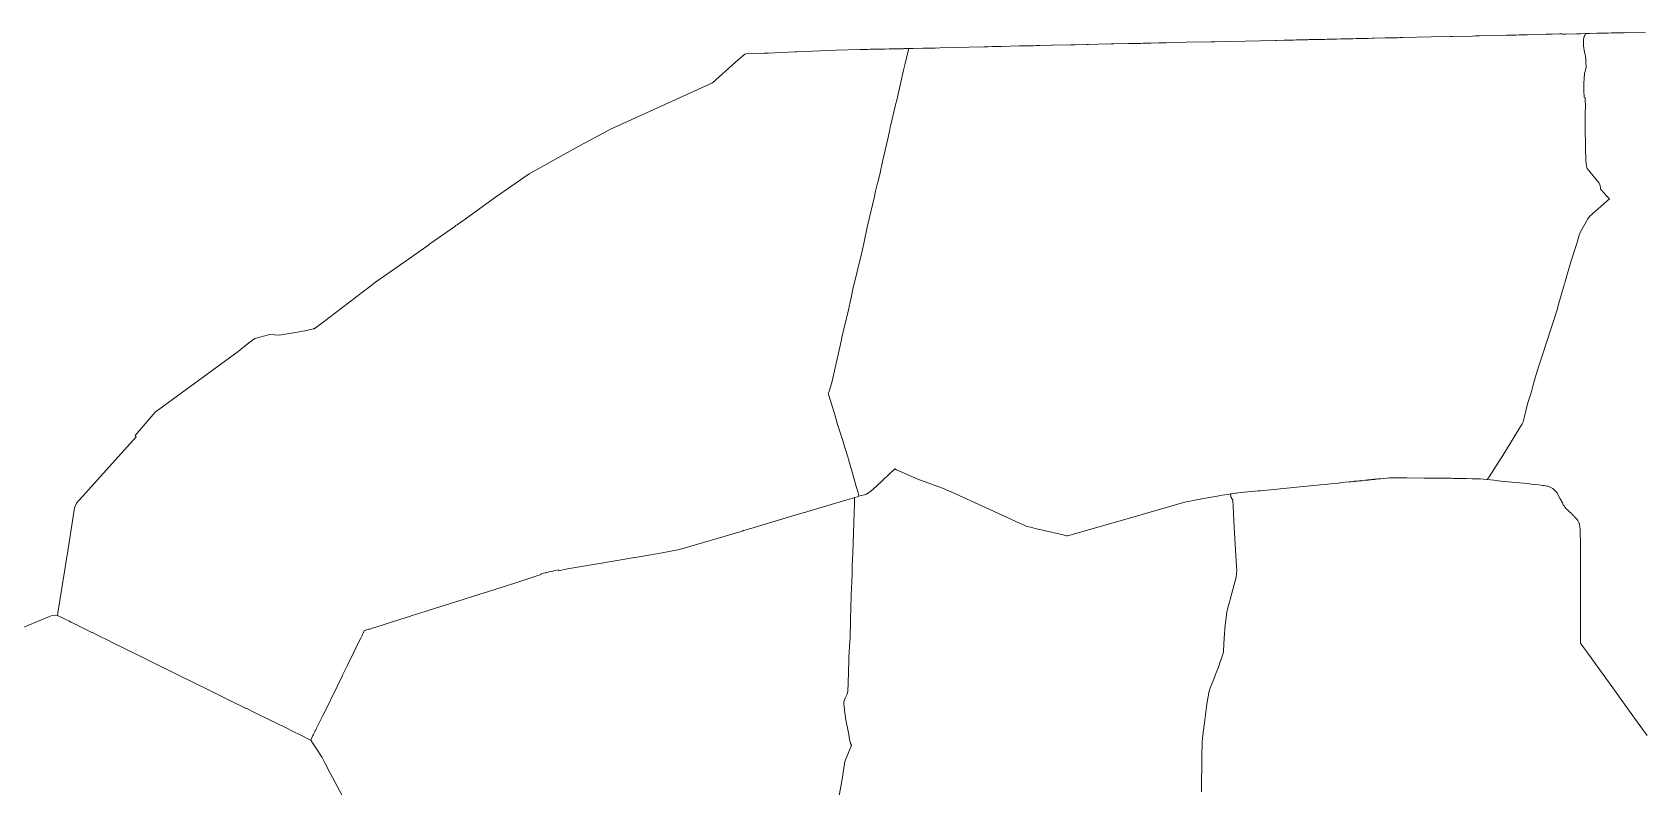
# Model space of a CAD drawing. Header units: metres. Extents: x 643076 to 661086, y 6857477 to 6867081.
# Drawn here: x 647080 to 654078, y 6863778 to 6867062 of the extents above; entities that cross this region are included whole.
import ezdxf

# ---------------------------------------------------------------- set-up
doc = ezdxf.new("R2010")
doc.units = ezdxf.units.M

msp = doc.modelspace()

# ---------------------------------------------------------------- linework, layer by layer
at = {"linetype": 'Continuous', "lineweight": 13}
for points in [[(653346, 6867045.21), (653358.11, 6867045.5), (653375.9, 6867045.8), (653473.51, 6867048.11), (653494, 6867048.51), (653534.91, 6867049.61), (653549.01, 6867050.01), (653582.81, 6867050.81), (653644.1, 6867052.41), (653665.91, 6867053), (653691.3, 6867053.5), (653723.51, 6867054.11), (653733.3, 6867054.31), (653737.3, 6867054.01), (653743.41, 6867053.71), (653749.4, 6867053.71), (653798.11, 6867055.11), (653810.6, 6867055.3), (653813.71, 6867055.3), (653815.71, 6867055.4), (653837.31, 6867055.81), (653833.5, 6867047.01), (653831.81, 6867043.11), (653828.71, 6867030.8), (653827.9, 6867023.21), (653827.81, 6867018.31), (653827.81, 6867011.2), (653828.21, 6867002.91), (653831.91, 6866973.71), (653837.1, 6866959.01), (653838, 6866943.71), (653838.51, 6866930.91), (653839.31, 6866910), (653834.8, 6866890.9), (653832.21, 6866883), (653831.91, 6866878.01), (653830.71, 6866861.91), (653830, 6866838.01)], [(653830.31, 6866808.41), (653830.11, 6866832.81), (653830, 6866838.01), (653830.71, 6866861.91), (653831.91, 6866878.01), (653832.21, 6866883), (653834.8, 6866890.9), (653839.31, 6866910), (653838.51, 6866930.91), (653838, 6866943.71), (653837.1, 6866959.01), (653831.91, 6866973.71), (653828.21, 6867002.91), (653827.81, 6867011.2), (653827.81, 6867018.31), (653827.9, 6867023.21), (653828.71, 6867030.8), (653831.81, 6867043.11), (653833.5, 6867047.01), (653837.31, 6867055.81), (653854.4, 6867056.21), (653885.71, 6867057), (653935.9, 6867058.21), (653950.21, 6867058.51), (653950.61, 6867058.51), (653951.9, 6867058.61), (653963.11, 6867058.91), (653967.21, 6867058.91), (653973.81, 6867059.11), (654004.51, 6867059.81), (654013.61, 6867060.11), (654098.21, 6867062.01)], [(648952.81, 6866241.2), (649096, 6866344), (649241.5, 6866445.11), (649461.5, 6866567.8), (649582.71, 6866632.8), (649592.51, 6866639.1), (650039.21, 6866841.6), (650140.21, 6866932.11), (650171, 6866958.71), (650180.61, 6866966.91), (650185.31, 6866967.11), (650262.71, 6866970.41), (650281, 6866971.11), (650397.11, 6866975.81), (650404.21, 6866976.21), (650576.8, 6866983.31), (650628.01, 6866985.41), (650681.31, 6866986.4), (650708.4, 6866987.01), (650715.9, 6866987.11), (650724.81, 6866987.31), (650730.1, 6866987.41), (650758.7, 6866988), (650788.61, 6866988.5), (650807.31, 6866989.01), (650833.91, 6866989.41), (650868.5, 6866990.11), (650872, 6866990.2), (650892.9, 6866990.6), (650890.41, 6866980.7), (650883, 6866949.91), (650877.4, 6866926.21), (650870.5, 6866896.9), (650841.1, 6866766.3), (650837.31, 6866750.91), (650836, 6866745.61), (650824.5, 6866696), (650813, 6866646.71)], [(650883, 6866949.91), (650890.41, 6866980.7), (650892.9, 6866990.6), (650913.01, 6866991.01), (650954.61, 6866991.8), (650968, 6866992.11), (650978.71, 6866992.3), (650984.91, 6866992.5), (650994.1, 6866992.6), (651007.61, 6866992.91), (651028.5, 6866993.31), (651220.21, 6866998), (651236.11, 6866998.51), (651256.91, 6866998.91), (651261.31, 6866999.01), (651268.81, 6866999.21), (651288.91, 6866999.7), (651295.81, 6866999.8), (651334.71, 6867000.81), (651374.81, 6867001.8), (651380.1, 6867001.9), (651413, 6867002.61), (651425.41, 6867002.91), (651432.8, 6867003.11), (651435.2, 6867003.21), (651446.7, 6867003.7), (651456.91, 6867003.8), (651464.21, 6867004), (651513.9, 6867005.11), (651516.91, 6867005.21), (651598.61, 6867007.01), (651612.01, 6867007.11), (651617.71, 6867007.11), (651668.2, 6867008.11), (651670.11, 6867008.21), (651675.11, 6867008.51), (651716.81, 6867009.5), (651773.8, 6867010.61)], [(651773.8, 6867010.61), (651785.9, 6867010.8), (651850.61, 6867012.31), (651855.11, 6867012.21), (651862, 6867012.21), (651893.5, 6867013.11), (651902.4, 6867013.4), (651912.81, 6867013.6), (651916.7, 6867013.6), (651945.81, 6867014.41), (651980.9, 6867015), (651995, 6867015.4), (652012.5, 6867015.71), (652034.4, 6867016.31), (652101.91, 6867017.81), (652207.71, 6867020.01), (652224, 6867020.3), (652489.41, 6867026.21), (652494.1, 6867026.3), (652526.11, 6867027.01), (652531.3, 6867027.11), (652539.61, 6867027.31), (652557.5, 6867027.61), (652567.4, 6867027.81), (652580, 6867028.11), (652591.71, 6867028.41), (652605.71, 6867028.7), (652617.7, 6867029.01), (652623.61, 6867029.11), (652627.81, 6867029.21), (652634.71, 6867029.41), (652643.5, 6867029.51), (652647.71, 6867029.71), (652653.21, 6867029.71), (652661, 6867029.91), (652672.11, 6867030.2), (652679.61, 6867030.3), (652688.81, 6867030.5)], [(652688.81, 6867030.5), (652703.21, 6867030.8), (652713.81, 6867031.11), (652718.8, 6867031.21), (652732.81, 6867031.41), (652754, 6867032), (652773.1, 6867032.4), (652792, 6867032.71), (652807.81, 6867033.11), (652813.9, 6867033.31), (652819.11, 6867033.41), (652824.31, 6867033.51), (652838.71, 6867033.91), (652852.11, 6867034.11), (652865.21, 6867034.4), (652877.7, 6867034.71), (652891.5, 6867035.01), (652909, 6867035.41), (652915.61, 6867035.51), (652965.3, 6867036.71), (652967.11, 6867036.71), (652973.31, 6867036.81), (652977.31, 6867036.91), (652986.81, 6867037.11), (652994.41, 6867037.31), (653000.91, 6867037.51), (653006.61, 6867037.51), (653011.41, 6867037.71), (653014.91, 6867037.8), (653017.4, 6867037.8), (653020.21, 6867037.91), (653030.01, 6867038.11), (653038.2, 6867038.3), (653042.11, 6867038.3), (653166.31, 6867041.21), (653250.11, 6867043.11), (653258.5, 6867043.21), (653346, 6867045.21)], [(650553.61, 6865453.51), (650542.01, 6865490.3), (650547, 6865498.3), (650560.21, 6865543.01), (650573.01, 6865600.8), (650587.41, 6865665.61), (650598.81, 6865717.8), (650602.71, 6865733.71), (650612.9, 6865777.2), (650620.91, 6865810.41), (650625.41, 6865830.7), (650627.5, 6865840.1), (650643.91, 6865913.41), (650650.5, 6865943.4), (650689.41, 6866103.01), (650697.6, 6866142.2), (650712.7, 6866213.01), (650736.9, 6866315.8), (650743.71, 6866347.21), (650748.61, 6866370.21), (650751, 6866381.31), (650754.21, 6866392.71), (650757.61, 6866404.61), (650761.81, 6866419.71), (650768.6, 6866449.61), (650779.7, 6866498.8), (650802.11, 6866598.41), (650805.31, 6866610.2), (650806.31, 6866619.3), (650809.8, 6866629.5), (650813, 6866646.71), (650824.5, 6866696), (650836, 6866745.61), (650837.31, 6866750.91), (650841.1, 6866766.3), (650870.5, 6866896.9), (650877.4, 6866926.21), (650883, 6866949.91)], [(653830, 6866838.01), (653830.11, 6866832.81), (653830.31, 6866808.41), (653831.4, 6866779.41), (653835, 6866778.11), (653836.4, 6866729.91), (653836.11, 6866719.1), (653835.4, 6866703.8), (653835.11, 6866687.91), (653835.11, 6866683.61), (653835.91, 6866625.11), (653836.51, 6866585.5), (653836.71, 6866578.91), (653836.91, 6866568), (653837, 6866560.4), (653837, 6866557.61), (653839, 6866502.01), (653840.21, 6866489.9), (653841.41, 6866478.71), (653842.61, 6866473.61), (653844.3, 6866469.41), (653896.2, 6866404.41), (653899.71, 6866397.11), (653902.81, 6866387.8), (653901.91, 6866379.31), (653909.41, 6866370.91), (653911.21, 6866368.8), (653911.9, 6866368.01), (653913.6, 6866366.11), (653916.21, 6866363.3), (653920.91, 6866358), (653927, 6866351.21), (653929.21, 6866348.81), (653929.9, 6866348.11), (653932.11, 6866345.61), (653932.61, 6866345.01), (653934.9, 6866342.3), (653937.21, 6866340.41)], [(653855.71, 6866261.21), (653940.81, 6866337.21), (653937.21, 6866340.41), (653934.9, 6866342.3), (653932.61, 6866345.01), (653932.11, 6866345.61), (653929.9, 6866348.11), (653929.21, 6866348.81), (653927, 6866351.21), (653920.91, 6866358), (653916.21, 6866363.3), (653913.6, 6866366.11), (653911.9, 6866368.01), (653911.21, 6866368.8), (653909.41, 6866370.91), (653901.91, 6866379.31), (653902.81, 6866387.8), (653899.71, 6866397.11), (653896.2, 6866404.41), (653844.3, 6866469.41), (653842.61, 6866473.61), (653841.41, 6866478.71), (653840.21, 6866489.9), (653839, 6866502.01), (653837, 6866557.61), (653837, 6866560.4), (653836.91, 6866568), (653836.71, 6866578.91), (653836.51, 6866585.5), (653835.91, 6866625.11), (653835.11, 6866683.61), (653835.11, 6866687.91), (653835.4, 6866703.8), (653836.11, 6866719.1), (653836.4, 6866729.91), (653835, 6866778.11), (653831.4, 6866779.41), (653830.31, 6866808.41)], [(650813, 6866646.71), (650809.8, 6866629.5), (650806.31, 6866619.3), (650805.31, 6866610.2), (650802.11, 6866598.41), (650779.7, 6866498.8), (650768.6, 6866449.61), (650761.81, 6866419.71), (650757.61, 6866404.61), (650754.21, 6866392.71), (650751, 6866381.31), (650748.61, 6866370.21), (650743.71, 6866347.21), (650736.9, 6866315.8), (650712.7, 6866213.01), (650697.6, 6866142.2), (650689.41, 6866103.01), (650650.5, 6865943.4), (650643.91, 6865913.41), (650627.5, 6865840.1), (650625.41, 6865830.7), (650620.91, 6865810.41), (650612.9, 6865777.2), (650602.71, 6865733.71), (650598.81, 6865717.8), (650587.41, 6865665.61), (650573.01, 6865600.8), (650560.21, 6865543.01), (650547, 6865498.3), (650542.01, 6865490.3), (650553.61, 6865453.51), (650569.5, 6865403.21), (650574.51, 6865387.2), (650584.9, 6865351.21), (650601.8, 6865297.6), (650616.61, 6865250.21), (650627.71, 6865214.21), (650631.21, 6865202.91)], [(653937.21, 6866340.41), (653940.81, 6866337.21), (653855.71, 6866261.21), (653845.41, 6866247.91), (653840.81, 6866239), (653820.3, 6866203.41), (653810.81, 6866183.9), (653809.11, 6866179.11), (653798.61, 6866141.8), (653773.61, 6866062.01), (653749, 6865977.11), (653747.2, 6865971.01), (653745.4, 6865965.01), (653744.71, 6865962.5), (653718.61, 6865872.5), (653713.1, 6865853.71), (653666.21, 6865706.71), (653649.61, 6865658.3), (653635.41, 6865614.3), (653626.51, 6865587.01), (653615.5, 6865548.31), (653607.9, 6865521.51), (653600.4, 6865492.91), (653590.5, 6865462.41), (653584.21, 6865444.8), (653570.9, 6865389.1), (653565.3, 6865365.91), (653561.51, 6865357.71), (653549.61, 6865338.21), (653493.31, 6865245.5), (653469.71, 6865208.51), (653468.2, 6865206.41), (653418.5, 6865127.71), (653409.91, 6865115.5)], [(647263.9, 6864487.81), (647252.71, 6864493.21), (647248.6, 6864495.41), (647239.5, 6864500.01), (647226.41, 6864506.5), (647220.41, 6864509.41), (647218, 6864510.61), (647190.21, 6864524.41), (647193.4, 6864544.7), (647235.81, 6864805.8), (647243.31, 6864860.51), (647264, 6864992.91), (647272.71, 6865012.7), (647531.91, 6865301.71), (647528.11, 6865307.1), (647615.71, 6865408.11), (647976.5, 6865671.9), (648022.2, 6865709.91), (648048.71, 6865728.61), (648113.91, 6865746.4), (648154, 6865744), (648234.81, 6865757.21), (648273.71, 6865764.51), (648302.31, 6865771.2), (648306.21, 6865771.11), (648340.31, 6865795.41), (648491.91, 6865912.01), (648526.3, 6865937.91), (648534.81, 6865943.6), (648573.1, 6865973.61), (648717.7, 6866073.71), (648805.81, 6866137.21), (648809.81, 6866140.81), (648919.21, 6866217.11), (648923.71, 6866220.3), (648928.2, 6866223.8), (648950.51, 6866239.5), (648952.81, 6866241.2)], [(653614.11, 6865093.81), (653579.61, 6865097.61), (653568.1, 6865098.91), (653530.8, 6865103.01), (653455.41, 6865110.3), (653452.7, 6865110.61), (653409.91, 6865115.5), (653418.5, 6865127.71), (653468.2, 6865206.41), (653469.71, 6865208.51), (653493.31, 6865245.5), (653549.61, 6865338.21), (653561.51, 6865357.71), (653565.3, 6865365.91), (653570.9, 6865389.1), (653584.21, 6865444.8), (653590.5, 6865462.41), (653600.4, 6865492.91), (653607.9, 6865521.51), (653615.5, 6865548.31), (653626.51, 6865587.01), (653635.41, 6865614.3), (653649.61, 6865658.3), (653666.21, 6865706.71), (653713.1, 6865853.71), (653718.61, 6865872.5), (653744.71, 6865962.5), (653745.4, 6865965.01), (653747.2, 6865971.01), (653749, 6865977.11), (653773.61, 6866062.01), (653798.61, 6866141.8), (653809.11, 6866179.11), (653810.81, 6866183.9), (653820.3, 6866203.41), (653840.81, 6866239), (653845.41, 6866247.91), (653855.71, 6866261.21)], [(651883.91, 6864956.11), (651807.11, 6864934), (651741.61, 6864915.2), (651583, 6864869.71), (651578.71, 6864870.71), (651564.61, 6864874.11), (651443.5, 6864902.81), (651422.1, 6864907.91), (651407.21, 6864911.5), (651389.91, 6864919.3), (651375, 6864925.91), (651227, 6864993.3), (651080.31, 6865059.8), (651055.81, 6865070.91), (651047.91, 6865074.61), (651044.51, 6865075.8), (651019.71, 6865085.11), (650933.31, 6865117.61), (650840.01, 6865157.9), (650832.91, 6865161.41), (650752.3, 6865087), (650728, 6865064.11), (650709.81, 6865052.21), (650700.11, 6865049.31), (650686.4, 6865045.3), (650676.6, 6865042.41), (650674.41, 6865051), (650671.5, 6865063.31), (650666.3, 6865081.2), (650645.21, 6865153.9), (650631.21, 6865202.91), (650627.71, 6865214.21), (650616.61, 6865250.21), (650601.8, 6865297.6), (650584.9, 6865351.21), (650574.51, 6865387.2), (650569.5, 6865403.21), (650553.61, 6865453.51)], [(650631.21, 6865202.91), (650645.21, 6865153.9), (650666.3, 6865081.2), (650671.5, 6865063.31), (650674.41, 6865051), (650676.6, 6865042.41)], [(650670.41, 6865040.61), (650676.6, 6865042.41), (650686.4, 6865045.3), (650700.11, 6865049.31), (650709.81, 6865052.21), (650728, 6865064.11), (650752.3, 6865087), (650832.91, 6865161.41), (650840.01, 6865157.9), (650933.31, 6865117.61), (651019.71, 6865085.11), (651044.51, 6865075.8), (651047.91, 6865074.61), (651055.81, 6865070.91), (651080.31, 6865059.8), (651227, 6864993.3), (651375, 6864925.91), (651389.91, 6864919.3), (651407.21, 6864911.5), (651422.1, 6864907.91), (651443.5, 6864902.81), (651564.61, 6864874.11), (651578.71, 6864870.71), (651583, 6864869.71), (651741.61, 6864915.2), (651807.11, 6864934), (651883.91, 6864956.11), (651923.31, 6864967.51), (652088.5, 6865015.11), (652105.51, 6865020), (652117.2, 6865021.91), (652129.9, 6865023.91), (652152.61, 6865028), (652251.31, 6865045.91), (652256.9, 6865046.9), (652279.5, 6865050.9), (652293.2, 6865053)], [(652891.5, 6865113.5), (652889.81, 6865113.3), (652881.3, 6865112.51), (652878.71, 6865112.2), (652862.5, 6865110.51), (652861.9, 6865110.41), (652858.41, 6865110), (652857.5, 6865110), (652855.21, 6865109.8), (652853.1, 6865109.51), (652846.71, 6865108.81), (652845.01, 6865108.81), (652834, 6865107.61), (652832.21, 6865107.41), (652827.8, 6865106.91), (652818.01, 6865105.91), (652808.91, 6865105.01), (652791.61, 6865103.21), (652760.4, 6865100.2), (652728.61, 6865097.1), (652580.71, 6865082.71), (652423.71, 6865066.81), (652413.3, 6865065.71), (652338.3, 6865058.4), (652317.61, 6865056.5), (652313.51, 6865055.91), (652297, 6865053.61), (652293.2, 6865053), (652279.5, 6865050.9), (652256.9, 6865046.9), (652251.31, 6865045.91), (652152.61, 6865028), (652129.9, 6865023.91), (652117.2, 6865021.91), (652105.51, 6865020), (652088.5, 6865015.11), (651923.31, 6864967.51), (651883.91, 6864956.11)], [(652264.41, 6864403.91), (652266.4, 6864442.11), (652267.8, 6864465.71), (652269.11, 6864482.11), (652273.21, 6864513.01), (652276.9, 6864539.21), (652280, 6864550.81), (652293.91, 6864602.81), (652294.31, 6864604.31), (652317.4, 6864690.71), (652320.41, 6864718.91), (652318, 6864760.6), (652308.2, 6864906.41), (652308.01, 6864908.01), (652305.41, 6864968.21), (652302.9, 6865025.7), (652294.11, 6865040.51), (652293.91, 6865040.8), (652293.2, 6865053), (652297, 6865053.61), (652313.51, 6865055.91), (652317.61, 6865056.5), (652338.3, 6865058.4), (652413.3, 6865065.71), (652423.71, 6865066.81), (652580.71, 6865082.71), (652728.61, 6865097.1), (652760.4, 6865100.2), (652791.61, 6865103.21), (652808.91, 6865105.01), (652818.01, 6865105.91), (652827.8, 6865106.91), (652832.21, 6865107.41), (652834, 6865107.61), (652845.01, 6865108.81), (652846.71, 6865108.81), (652853.1, 6865109.51), (652855.21, 6865109.8)], [(652855.21, 6865109.8), (652857.5, 6865110), (652858.41, 6865110), (652861.9, 6865110.41), (652862.5, 6865110.51), (652878.71, 6865112.2), (652881.3, 6865112.51), (652889.81, 6865113.3), (652891.5, 6865113.5), (652902.9, 6865114.71), (652906.5, 6865115.01), (652912.4, 6865115.61), (652914.31, 6865115.9), (652917.91, 6865116.21), (652919.11, 6865116.31), (652924.1, 6865116.91), (652927.21, 6865117.21), (652933.71, 6865117.8), (652938.4, 6865118.31), (652941.71, 6865118.61), (652945.71, 6865119.11), (652984.3, 6865122.8), (652988.9, 6865123.11), (652994.01, 6865123.2), (653018, 6865123.2), (653037.51, 6865123.2), (653055.5, 6865123.11), (653059.31, 6865123), (653134.3, 6865121.8), (653176.41, 6865121.4), (653219.41, 6865121.01), (653249.31, 6865120.71), (653254.4, 6865120.61), (653262.41, 6865120.41), (653274.71, 6865120.11), (653276, 6865120.11), (653288.41, 6865119.8), (653296.91, 6865119.7)], [(653409.91, 6865115.5), (653392.61, 6865117.3), (653380.11, 6865118.1), (653360.71, 6865118.71), (653344, 6865119.11), (653317.5, 6865119.3), (653309.9, 6865119.41), (653307.11, 6865119.5), (653296.91, 6865119.7), (653288.41, 6865119.8), (653276, 6865120.11), (653274.71, 6865120.11), (653262.41, 6865120.41), (653254.4, 6865120.61), (653249.31, 6865120.71), (653219.41, 6865121.01), (653176.41, 6865121.4), (653134.3, 6865121.8), (653059.31, 6865123), (653055.5, 6865123.11), (653037.51, 6865123.2), (653018, 6865123.2), (652994.01, 6865123.2), (652988.9, 6865123.11), (652984.3, 6865122.8), (652945.71, 6865119.11), (652941.71, 6865118.61), (652938.4, 6865118.31), (652933.71, 6865117.8), (652927.21, 6865117.21), (652924.1, 6865116.91), (652919.11, 6865116.31), (652917.91, 6865116.21), (652914.31, 6865115.9), (652912.4, 6865115.61), (652906.5, 6865115.01), (652902.9, 6865114.71), (652891.5, 6865113.5)], [(653296.91, 6865119.7), (653307.11, 6865119.5), (653309.9, 6865119.41), (653317.5, 6865119.3), (653344, 6865119.11), (653360.71, 6865118.71), (653380.11, 6865118.1), (653392.61, 6865117.3), (653409.91, 6865115.5)], [(653409.91, 6865115.5), (653452.7, 6865110.61), (653455.41, 6865110.3), (653530.8, 6865103.01), (653568.1, 6865098.91), (653579.61, 6865097.61), (653614.11, 6865093.81), (653633.81, 6865091.81), (653644.31, 6865090.7), (653651.21, 6865089.91), (653657.2, 6865089), (653660.91, 6865088.61), (653669.5, 6865087), (653673, 6865086.01), (653676.81, 6865084.8), (653680.01, 6865083.6), (653683.51, 6865082.01), (653686.31, 6865080.71), (653689.3, 6865079.5), (653691.81, 6865078.01), (653694.71, 6865076.01), (653697.5, 6865073.7), (653702.11, 6865069.5), (653702.8, 6865068.81), (653705.71, 6865065.91), (653713.3, 6865057.91), (653720.11, 6865045), (653727.11, 6865031.8), (653736.21, 6865014.3), (653740.5, 6865005.81), (653743.71, 6865000.71), (653747.5, 6864995.4), (653754.91, 6864987.01), (653758.7, 6864983.21), (653759.81, 6864982.3), (653766.11, 6864976.4), (653774.31, 6864968.61), (653776.5, 6864966.21)], [(649293.81, 6864705.2), (649304.81, 6864707.81), (649311.4, 6864709.31), (649314, 6864709.91), (649329.5, 6864713.51), (649338, 6864715.51), (649343.31, 6864716.7), (649355.61, 6864719.51), (649368.71, 6864722.61), (649369.11, 6864720), (649369.41, 6864718.4), (649409.3, 6864726.3), (649522.11, 6864745.41), (649557.61, 6864751.51), (649581.5, 6864755.91), (649624.21, 6864763.01), (649700.31, 6864775.7), (649703, 6864776.21), (649771.9, 6864787.61), (649787.91, 6864790.41), (649805.5, 6864793.81), (649873.21, 6864806.2), (649896.41, 6864810.51), (650163.8, 6864889.91), (650167.61, 6864891.11), (650172.61, 6864892.6), (650173.91, 6864892.91), (650179.61, 6864894.61), (650186.21, 6864896.61), (650192.71, 6864898.61), (650199.61, 6864900.61), (650205.61, 6864902.41), (650206.41, 6864902.71), (650374.9, 6864952.71), (650438.71, 6864971.71), (650439.5, 6864971.91), (650526.71, 6864997.81), (650624.11, 6865026.81)], [(650676.6, 6865042.41), (650670.41, 6865040.61), (650657.6, 6865036.71), (650650.5, 6865034.71), (650640.5, 6865031.61), (650624.11, 6865026.81), (650526.71, 6864997.81), (650439.5, 6864971.91), (650438.71, 6864971.71), (650374.9, 6864952.71), (650206.41, 6864902.71), (650205.61, 6864902.41), (650199.61, 6864900.61), (650192.71, 6864898.61), (650186.21, 6864896.61), (650179.61, 6864894.61), (650173.91, 6864892.91), (650172.61, 6864892.6), (650167.61, 6864891.11), (650163.8, 6864889.91), (649896.41, 6864810.51), (649873.21, 6864806.2), (649805.5, 6864793.81), (649787.91, 6864790.41), (649771.9, 6864787.61), (649703, 6864776.21), (649700.31, 6864775.7), (649624.21, 6864763.01), (649581.5, 6864755.91), (649557.61, 6864751.51), (649522.11, 6864745.41), (649409.3, 6864726.3), (649369.41, 6864718.4), (649369.11, 6864720), (649368.71, 6864722.61), (649355.61, 6864719.51), (649343.31, 6864716.7), (649338, 6864715.51)], [(650603.61, 6863810.9), (650614.71, 6863888.71), (650638.2, 6863944.7), (650639.51, 6863947.71), (650642.31, 6863954.71), (650644.61, 6863959.7), (650640.4, 6863966.71), (650637.8, 6863974.01), (650635.61, 6863983.81), (650632.11, 6864005.41), (650618.71, 6864077.61), (650618.31, 6864080.3), (650615.71, 6864100.11), (650612.41, 6864126), (650610.9, 6864138.21), (650611.41, 6864147.51), (650613.5, 6864157.31), (650616.91, 6864163.61), (650624.7, 6864181.71), (650627.5, 6864193.81), (650629.5, 6864228.41), (650632.7, 6864328.3), (650633, 6864340.91), (650637.61, 6864413.31), (650637.71, 6864420.3), (650639.61, 6864509.91), (650642.4, 6864607.8), (650642.4, 6864610.11), (650642.61, 6864613.81), (650646.71, 6864701.3), (650647.51, 6864741.71), (650649.3, 6864794.01), (650655.6, 6864972.4), (650656.71, 6865007.31), (650656.91, 6865008.9), (650656.8, 6865011.31), (650657.6, 6865036.71), (650670.41, 6865040.61)], [(650624.11, 6865026.81), (650640.5, 6865031.61), (650650.5, 6865034.71), (650657.6, 6865036.71), (650656.8, 6865011.31), (650656.91, 6865008.9), (650656.71, 6865007.31), (650655.6, 6864972.4), (650649.3, 6864794.01), (650647.51, 6864741.71), (650646.71, 6864701.3), (650642.61, 6864613.81), (650642.4, 6864610.11), (650642.4, 6864607.8), (650639.61, 6864509.91), (650637.71, 6864420.3), (650637.61, 6864413.31), (650633, 6864340.91), (650632.7, 6864328.3), (650629.5, 6864228.41), (650627.5, 6864193.81), (650624.7, 6864181.71), (650616.91, 6864163.61), (650613.5, 6864157.31), (650611.41, 6864147.51), (650610.9, 6864138.21), (650612.41, 6864126), (650615.71, 6864100.11), (650618.31, 6864080.3), (650618.71, 6864077.61), (650632.11, 6864005.41), (650635.61, 6863983.81), (650637.8, 6863974.01), (650640.4, 6863966.71), (650644.61, 6863959.7), (650642.31, 6863954.71), (650639.51, 6863947.71), (650638.2, 6863944.7)], [(652293.2, 6865053), (652293.91, 6865040.8), (652294.11, 6865040.51), (652302.9, 6865025.7), (652305.41, 6864968.21), (652308.01, 6864908.01), (652308.2, 6864906.41), (652318, 6864760.6), (652320.41, 6864718.91), (652317.4, 6864690.71), (652294.31, 6864604.31), (652293.91, 6864602.81), (652280, 6864550.81), (652276.9, 6864539.21), (652273.21, 6864513.01), (652269.11, 6864482.11), (652267.8, 6864465.71), (652266.4, 6864442.11), (652264.41, 6864403.91), (652262.41, 6864364.9), (652258.21, 6864351.4), (652253.1, 6864336.4), (652248.8, 6864326.61), (652239.9, 6864298.51), (652226.6, 6864263.8), (652222.8, 6864254), (652204.8, 6864208.91), (652202.8, 6864203.8), (652200.21, 6864194.7), (652198.5, 6864187.3), (652195.11, 6864170.91), (652189.91, 6864137.4), (652181.61, 6864068.91), (652172.5, 6864002.61), (652169.61, 6863974.71), (652168.51, 6863909.01), (652167.81, 6863868.81), (652166.91, 6863802.91)], [(653796.91, 6864945.41), (653792.71, 6864949.91), (653788.11, 6864954.8), (653785.9, 6864957), (653783.3, 6864959.51), (653778.61, 6864964.11), (653776.5, 6864966.21), (653774.31, 6864968.61), (653766.11, 6864976.4), (653759.81, 6864982.3), (653758.7, 6864983.21), (653754.91, 6864987.01), (653747.5, 6864995.4), (653743.71, 6865000.71), (653740.5, 6865005.81), (653736.21, 6865014.3), (653727.11, 6865031.8), (653720.11, 6865045), (653713.3, 6865057.91), (653705.71, 6865065.91), (653702.8, 6865068.81), (653702.11, 6865069.5), (653697.5, 6865073.7), (653694.71, 6865076.01), (653691.81, 6865078.01), (653689.3, 6865079.5), (653686.31, 6865080.71), (653683.51, 6865082.01), (653680.01, 6865083.6), (653676.81, 6865084.8), (653673, 6865086.01), (653669.5, 6865087), (653660.91, 6865088.61), (653657.2, 6865089), (653651.21, 6865089.91), (653644.31, 6865090.7), (653633.81, 6865091.81), (653614.11, 6865093.81)], [(653776.5, 6864966.21), (653778.61, 6864964.11), (653783.3, 6864959.51), (653785.9, 6864957), (653788.11, 6864954.8), (653792.71, 6864949.91), (653796.91, 6864945.41), (653800.11, 6864941.41), (653802.9, 6864937.01), (653803.81, 6864935.61), (653805.61, 6864932.6), (653808.5, 6864926.7), (653809.4, 6864924.9), (653810.31, 6864920.9), (653811.51, 6864916.61), (653812.2, 6864912.91), (653812.91, 6864908.41), (653813.8, 6864902.51), (653814, 6864897.11), (653814, 6864895.71), (653814.11, 6864890.3), (653814.2, 6864882.61), (653814.6, 6864844.7), (653815.11, 6864792.5), (653815.21, 6864785.71), (653815.4, 6864769.01), (653814.6, 6864681.31), (653814.71, 6864648.91), (653815.21, 6864569.11), (653815.51, 6864469.61), (653815.51, 6864462), (653815.4, 6864443.71), (653815.31, 6864403), (653829.2, 6864383.7), (653842.5, 6864365.31), (653963.2, 6864198.21), (653999.6, 6864147.71), (654050.71, 6864076.91)], [(654104.7, 6864002.21), (654050.71, 6864076.91), (653999.6, 6864147.71), (653963.2, 6864198.21), (653842.5, 6864365.31), (653829.2, 6864383.7), (653815.31, 6864403), (653815.4, 6864443.71), (653815.51, 6864462), (653815.51, 6864469.61), (653815.21, 6864569.11), (653814.71, 6864648.91), (653814.6, 6864681.31), (653815.4, 6864769.01), (653815.21, 6864785.71), (653815.11, 6864792.5), (653814.6, 6864844.7), (653814.2, 6864882.61), (653814.11, 6864890.3), (653814, 6864895.71), (653814, 6864897.11), (653813.8, 6864902.51), (653812.91, 6864908.41), (653812.2, 6864912.91), (653811.51, 6864916.61), (653810.31, 6864920.9), (653809.4, 6864924.9), (653808.5, 6864926.7), (653805.61, 6864932.6), (653803.81, 6864935.61), (653802.9, 6864937.01), (653800.11, 6864941.41), (653796.91, 6864945.41)], [(648311.9, 6864022.9), (648315.41, 6864030.6), (648330.81, 6864062.61), (648343.91, 6864088.41), (648365.71, 6864131.3), (648376.3, 6864153), (648379.21, 6864158.91), (648382.31, 6864165.41), (648404.7, 6864211.01), (648408.2, 6864218.1), (648428.4, 6864259.61), (648430.51, 6864263.91), (648451.8, 6864307.3), (648504.61, 6864415.31), (648509.3, 6864425.01), (648515.11, 6864437), (648517.31, 6864441.2), (648519.6, 6864446.21), (648524.91, 6864457.21), (648536.5, 6864461.01), (648544.91, 6864463.71), (648548.41, 6864464.81), (648560.31, 6864468.61), (648574.9, 6864473.41), (648707, 6864515.21), (648722.21, 6864520.11), (648732.51, 6864523.3), (648790.3, 6864541.51), (648839.51, 6864557.01), (648891.7, 6864573.3), (648895.61, 6864574.61), (649027.81, 6864616.11), (649060.31, 6864626.8), (649184.4, 6864666.01), (649270.4, 6864694.41), (649294.31, 6864701.51), (649294, 6864703.41), (649293.81, 6864705.2)], [(649338, 6864715.51), (649329.5, 6864713.51), (649314, 6864709.91), (649311.4, 6864709.31), (649304.81, 6864707.81), (649293.81, 6864705.2), (649294, 6864703.41), (649294.31, 6864701.51), (649270.4, 6864694.41), (649184.4, 6864666.01), (649060.31, 6864626.8), (649027.81, 6864616.11), (648895.61, 6864574.61), (648891.7, 6864573.3), (648839.51, 6864557.01), (648790.3, 6864541.51), (648732.51, 6864523.3), (648722.21, 6864520.11), (648707, 6864515.21), (648574.9, 6864473.41), (648560.31, 6864468.61), (648548.41, 6864464.81), (648544.91, 6864463.71), (648536.5, 6864461.01), (648524.91, 6864457.21), (648519.6, 6864446.21), (648517.31, 6864441.2), (648515.11, 6864437), (648509.3, 6864425.01), (648504.61, 6864415.31), (648451.8, 6864307.3), (648430.51, 6864263.91), (648428.4, 6864259.61), (648408.2, 6864218.1), (648404.7, 6864211.01), (648382.31, 6864165.41), (648379.21, 6864158.91), (648376.3, 6864153)], [(647009.01, 6864458.8), (647155, 6864520.11), (647162.71, 6864521.8), (647181.11, 6864524.91), (647190.21, 6864524.41)], [(647190.21, 6864524.41), (647218, 6864510.61), (647220.41, 6864509.41), (647226.41, 6864506.5), (647239.5, 6864500.01), (647248.6, 6864495.41), (647252.71, 6864493.21), (647263.9, 6864487.81), (647274.21, 6864482.71), (647287, 6864476.41), (647340.4, 6864450.01), (647342.2, 6864449.1), (647367.21, 6864436.8), (647387, 6864427.11), (647394.9, 6864423.21), (647443.2, 6864399.4), (647469.8, 6864386.21), (647498.61, 6864372), (647515.51, 6864363.71), (647592.8, 6864325.61), (647719.9, 6864263.01), (647846.7, 6864200.4), (647957.31, 6864145.81), (647993.5, 6864128.1), (648007.91, 6864121.01), (648011.41, 6864119.31), (648013.21, 6864118.5), (648050.31, 6864100.21), (648109.61, 6864071.11), (648143.1, 6864054.71), (648187.41, 6864033.11), (648210.31, 6864021.91), (648251.3, 6864001.11), (648282.6, 6863985.31), (648291.61, 6863980.7), (648299.11, 6863969.6), (648316.81, 6863943.01), (648341.41, 6863906.4)], [(648376.3, 6864153), (648365.71, 6864131.3), (648343.91, 6864088.41), (648330.81, 6864062.61), (648315.41, 6864030.6), (648311.9, 6864022.9), (648311.41, 6864022.01), (648305.4, 6864009.6), (648303.6, 6864005.8), (648301.31, 6864001.01), (648291.61, 6863980.7), (648282.6, 6863985.31), (648251.3, 6864001.11), (648210.31, 6864021.91), (648187.41, 6864033.11), (648143.1, 6864054.71), (648109.61, 6864071.11), (648050.31, 6864100.21), (648013.21, 6864118.5), (648011.41, 6864119.31), (648007.91, 6864121.01), (647993.5, 6864128.1), (647957.31, 6864145.81), (647846.7, 6864200.4), (647719.9, 6864263.01), (647592.8, 6864325.61), (647515.51, 6864363.71), (647498.61, 6864372), (647469.8, 6864386.21), (647443.2, 6864399.4), (647394.9, 6864423.21), (647387, 6864427.11), (647367.21, 6864436.8), (647342.2, 6864449.1), (647340.4, 6864450.01), (647287, 6864476.41), (647274.21, 6864482.71), (647263.9, 6864487.81)], [(652166.91, 6863756.8), (652166.91, 6863802.91), (652167.81, 6863868.81), (652168.51, 6863909.01), (652169.61, 6863974.71), (652172.5, 6864002.61), (652181.61, 6864068.91), (652189.91, 6864137.4), (652195.11, 6864170.91), (652198.5, 6864187.3), (652200.21, 6864194.7), (652202.8, 6864203.8), (652204.8, 6864208.91), (652222.8, 6864254), (652226.6, 6864263.8), (652239.9, 6864298.51), (652248.8, 6864326.61), (652253.1, 6864336.4), (652258.21, 6864351.4), (652262.41, 6864364.9), (652264.41, 6864403.91)], [(654050.71, 6864076.91), (654104.7, 6864002.21)], [(648449.4, 6863703.41), (648376.71, 6863837.7), (648354.7, 6863880.31), (648341.41, 6863906.4), (648316.81, 6863943.01), (648299.11, 6863969.6), (648291.61, 6863980.7), (648301.31, 6864001.01), (648303.6, 6864005.8), (648305.4, 6864009.6), (648311.41, 6864022.01), (648311.9, 6864022.9)], [(648341.41, 6863906.4), (648354.7, 6863880.31), (648376.71, 6863837.7), (648449.4, 6863703.41)], [(650638.2, 6863944.7), (650614.71, 6863888.71), (650603.61, 6863810.9), (650566.5, 6863603.91), (650557.4, 6863551.21), (650547.31, 6863490.71)], [(650566.5, 6863603.91), (650603.61, 6863810.9)], [(652166.91, 6863802.91), (652166.91, 6863756.8)]]:
    msp.add_lwpolyline(points, dxfattribs=at)

doc.saveas('drawing.dxf')
